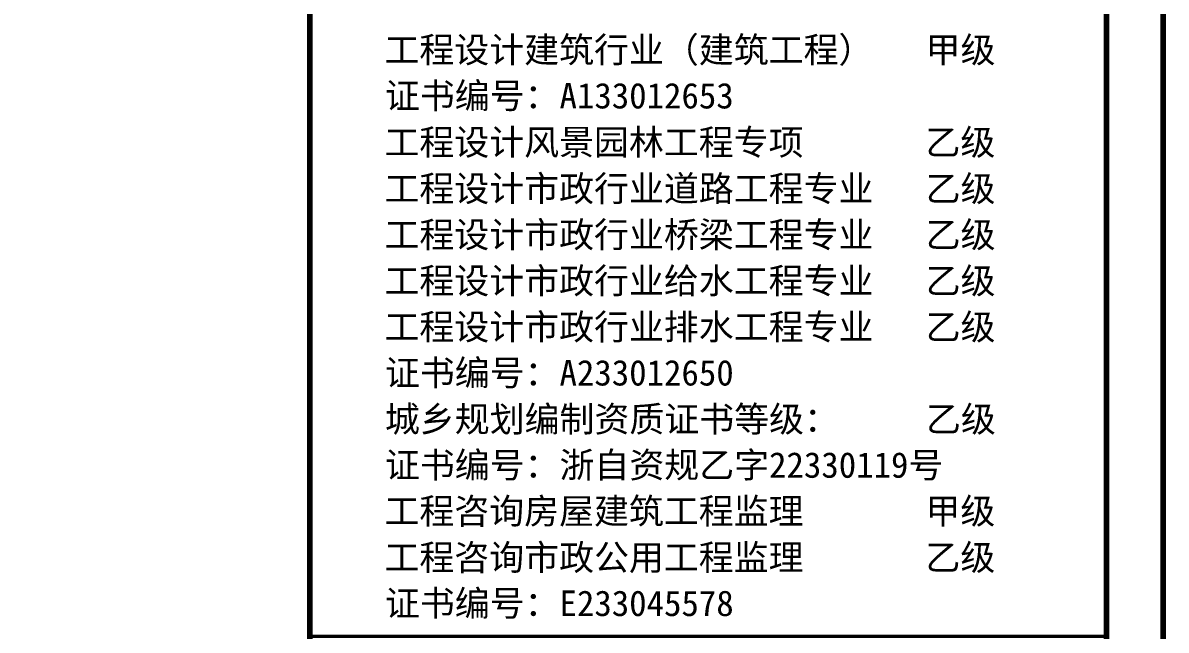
# Model space of a CAD drawing. Extents: x -1396510 to 1250330, y -1892470 to 1623980.
# Drawn here: x -597922 to -587875, y -498076 to -492741 of the extents above; entities that cross this region are included whole.
import ezdxf
from ezdxf.enums import TextEntityAlignment as Align

# ---------------------------------------------------------------- set-up
doc = ezdxf.new("R2010")
doc.units = 0
doc.header["$LTSCALE"] = 1000
doc.header["$MEASUREMENT"] = 0
doc.layers.get('Defpoints').update_dxf_attribs({"color": 210})
doc.layers.add('0-cxFrame', color=155, linetype='Continuous')
doc.layers.add('0-cxText', color=131, linetype='Continuous', lineweight=25)
doc.styles.add('cx_biaoti', font='')
doc.styles.add('cx_tuming', font='simhei.ttf')
doc.styles.add('cx_tuqian1', font='')
doc.styles.add('黑体', font='simhei.ttf', dxfattribs={"height": 12})
doc.styles.get('cx_biaoti').set_extended_font_data('SimSun')
doc.styles.get('cx_tuqian1').set_extended_font_data('SimSun')

# ---------------------------------------------------------------- blocks, each defined once
blk = doc.blocks.new('zjcx_TT(Dragon)')
at = {"layer": '0-cxFrame', "const_width": 30}
blk.add_lwpolyline([(-7000, -10200), (0, -10200), (0, 0), (-7000, 0)], close=True, dxfattribs=at)
at = {"color": 7, "style": 'cx_biaoti'}
for s, p in [('工程设计建筑行业（建筑工程）   甲级', (-6344, -5160)), ('证书编号：A133012653', (-6340, -5563)), ('工程设计风景园林工程专项       乙级', (-6344, -5972)), ('工程设计市政行业道路工程专业   乙级', (-6344, -6379)), ('工程设计市政行业桥梁工程专业   乙级', (-6344, -6784)), ('工程设计市政行业给水工程专业   乙级', (-6344, -7189)), ('工程设计市政行业排水工程专业   乙级', (-6344, -7594)), ('证书编号：A233012650', (-6340, -7997)), ('城乡规划编制资质证书等级：     乙级', (-6340, -8404)), ('证书编号：浙自资规乙字22330119号', (-6340, -8807)), ('工程咨询房屋建筑工程监理       甲级', (-6344, -9212)), ('工程咨询市政公用工程监理       乙级', (-6344, -9619)), ('证书编号：E233045578', (-6340, -10022))]:
    blk.add_text(s, height=225, dxfattribs=at).set_placement(p)
blk = doc.blocks.new('zjcx_T3(Dragon)')
at = {"layer": '0-cxFrame', "const_width": 50}
blk.add_lwpolyline([(-7000, 0), (0, 0), (0, 28700), (-7000, 28700)], close=True, dxfattribs=at)
at = {"layer": '0-cxFrame'}
blk.add_blockref('zjcx_TT(Dragon)', (0, 28700), dxfattribs=at)
blk = doc.blocks.new('TK22.A3 L(Dragon)')
at = {"layer": '0-cxFrame', "color": 7, "const_width": 0.5}
blk.add_lwpolyline([(0, 0), (-420, 0), (-420, 297), (0, 297)], close=True, dxfattribs=at)
at = {"layer": '0-cxFrame', "const_width": 0.5}
for points in [[(-75, 5), (-400, 5), (-400, 292), (-75, 292)], [(-5, 5), (-75, 5), (-75, 292), (-5, 292)]]:
    blk.add_lwpolyline(points, close=True, dxfattribs=at)
at = {"layer": '0-cxFrame', "xscale": 0.01, "yscale": 0.01, "zscale": 0.01}
blk.add_blockref('zjcx_T3(Dragon)', (-5, 5), dxfattribs=at)
at = {"style": '黑体', "flags": 4}
blk.add_attdef('图幅', text='', height=3.3, dxfattribs=at).set_placement((-30, 1), align=Align.RIGHT)
at = {"layer": '0-cxText', "flags": 4}
for tag, height, style, p in [('建设单位', 3.5, 'cx_tuming', (-40, 170)), ('项目名称', 3.5, 'cx_tuming', (-40, 140)), ('子项名称', 3.5, 'cx_tuming', (-40, 110)), ('工程编号', 3.3, 'cx_tuqian1', (-30, 95)), ('图名1', 3.5, 'cx_tuming', (-40, 75.5)), ('图名2', 3.5, 'cx_tuming', (-40, 69.5)), ('图名3', 3.5, 'cx_tuming', (-40, 63.5)), ('出图日期', 3.3, 'cx_tuqian1', (-34, 55)), ('专业', 3.3, 'cx_tuqian1', (-50, 47)), ('图号', 3.3, 'cx_tuqian1', (-50, 39)), ('版次', 3.3, 'cx_tuqian1', (-15, 39))]:
    blk.add_attdef(tag, text='', height=height, dxfattribs=dict(at, style=style)).set_placement(p, align=Align.MIDDLE)
at = {"layer": 'Defpoints', "color": 6, "flags": 4}
for tag, height, style, p in [('dwfname', 4, 'cx_tuqian1', (-77, 7)), ('tufu', 3.3, '黑体', (-7, 7))]:
    blk.add_attdef(tag, text='', height=height, dxfattribs=dict(at, style=style)).set_placement(p, align=Align.RIGHT)

msp = doc.modelspace()

# ---------------------------------------------------------------- block references
at = {"layer": '0-cxFrame', "xscale": 100, "yscale": 100, "zscale": 100}
msp.add_blockref('TK22.A3 L(Dragon)', (-587900, -517130), dxfattribs=at)

doc.saveas('drawing.dxf')
